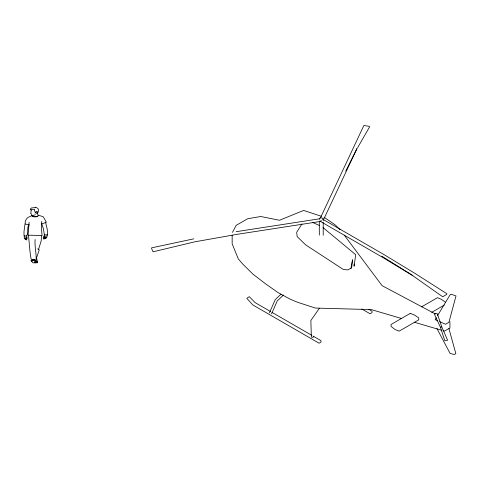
<?xml version="1.0" encoding="UTF-8"?>
<svg xmlns="http://www.w3.org/2000/svg" width="480" height="480" viewBox="0 0 480 480"><rect width="100%" height="100%" fill="white"/><g stroke="black" fill="none" stroke-linecap="round" stroke-linejoin="round"><path stroke-width="0.72" d="M319.308 235.158L319.308 221.412M321.366 221.064L321.366 220.59M323.202 235.284L323.202 222.258M323.202 220.806L323.202 218.64L321.774 217.812L319.83 218.118L319.308 219.24M41.73 221.376L41.424 229.146L42.102 235.47L28.062 235.194L29.13 222.24M354.132 264.006L354.072 266.226L355.71 254.724L323.052 227.604M41.802 223.962L43.308 228.396L44.4 234.876L47.052 234.912L46.98 236.892L45.624 238.446L43.62 238.962L43.482 238.626L45.168 236.7L45.024 235.932L44.316 237.324L43.146 237.552L44.556 234.852M31.344 261.21C31.392 259.23 34.578 258.534 35.526 260.286L35.316 261.594L34.536 262.194L35.58 262.638L35.352 260.418L34.074 259.704L32.202 260.076L31.344 261.21L33.018 262.866L37.254 262.788L37.404 261.648L36.102 261.156M46.752 237.15L45.708 238.35M350.964 268.296L352.524 259.752L351.636 267.942L347.688 269.91L343.374 269.49L305.682 244.902L297.192 236.61L296.766 233.052M35.346 214.716C30.408 216.594 25.242 216.414 25.02 223.926L24 231.588L24 235.812C30.264 237.798 25.914 227.808 28.986 224.928M24.354 235.812L24.192 237.732L25.116 239.208L26.484 239.856M38.562 249.336L41.202 240.858L41.472 235.338M269.442 312.864L275.202 299.67L281.016 294.132M271.584 313.848L277.17 301.038L283.506 295.008M320.424 217.896L363.864 125.49L369.462 126.36L369.444 127.104L357.624 147.738M323.472 219.798L357.054 148.386L345.75 171.084M232.488 232.374L236.166 225.372L247.656 218.742L260.748 216.504L279.474 220.266L303.636 210.444L321.402 216.282M436.29 317.718L435.144 319.614L437.742 320.778M437.43 315.822L449.988 294.972L451.242 294.246L456 295.95L448.92 322.308L445.53 324.264L439.686 321.648M296.544 232.476L302.004 223.878M319.44 308.22L310.86 320.49L311.346 336.804L311.97 337.416L313.746 336.906M36.096 213.09L36.618 213.264L37.074 212.79L37.446 211.596L36.402 211.47L35.202 213.054L35.316 212.022L34.626 211.08L34.44 209.208L31.326 209.88L30.696 213.612L31.446 213.888L32.046 215.646M46.23 237.024L44.994 238.404L43.878 238.866M31.944 215.664C32.868 217.788 40.002 217.092 37.836 214.806L37.56 213.42L36.954 212.916M31.476 261.408L33.672 260.46L35.394 261.36M37.56 213.42L38.604 210.816L38.46 209.538L37.842 208.416L36.684 207.732L35.322 207.138L35.472 207.534L31.35 207.99L30.282 209.214L30.762 209.388L30.42 209.826L31.326 209.88M421.446 306.93L437.484 297.666L441.552 299.424L445.62 302.364M431.736 312.336L444.354 305.052M441.786 326.88L440.424 327.24L435.138 315.804L434.46 314.058L435.138 313.662L437.232 313.476L441.786 326.88L447.588 340.176L446.91 340.566L444.816 340.752L440.424 327.24M35.124 262.794L35.58 262.638M31.398 260.676L31.038 260.76L31.284 259.794C29.622 251.676 29.43 243.408 28.404 235.158M193.782 238.842L151.536 247.866L151.602 248.562L153.102 251.796L194.88 241.806L237.06 234.336L320.628 221.412M236.154 231.69L319.728 218.766M37.722 216.39L34.194 216.552L32.142 215.85M35.682 262.254L37.626 262.254M41.592 223.962L46.362 222.252L43.236 216.756L38.22 215.13M29.118 224.934L25.284 223.998M36.714 261.204L37.23 261.318L36.606 257.616L39.198 250.14L38.988 249.558L37.68 248.874M401.424 318.456L371.268 309.6L315.426 308.058L297.87 302.382L290.31 299.262L278.268 292.728L265.482 283.764L252.942 274.128L242.736 264.048L238.284 258.876L232.158 243.834L232.158 235.176M414.354 322.248L441.636 330.258M443.076 330.684L444.51 331.104L449.934 327.972L449.934 321.72M312.468 222.372L319.356 225.462M435.45 314.022L382.11 285.684L344.238 235.11M35.046 261.786L35.892 262.044C36.984 254.64 34.422 247.062 35.106 239.52M322.596 219.132L384.318 254.772L415.224 273.558L446.862 293.718L446.814 294.396L442.71 296.766L412.728 275.67L381.852 256.896L320.136 221.262M368.784 309.354L372.012 311.22L372.012 312.648L370.098 313.758L361.728 308.922M270.624 311.58L255.126 302.634L249.282 296.652L246.822 298.326L252.792 304.926L319.086 343.206L321.006 342.096L321.006 340.668L313.254 336.192M271.92 312.33L311.964 335.448M381.858 256.188L412.356 275.22M47.052 234.912L47.496 235.188L47.286 229.446L45.636 222.552M324.138 217.248L335.544 225.186L340.014 229.692M26.808 235.86L27.114 238.842L26.64 238.824L26.16 237.03L25.884 238.284L26.574 239.922L24.846 237.96M436.926 328.512L450.078 353.4L454.29 354.51L455.844 353.61L448.92 328.56M320.136 220.554L320.136 221.028M410.28 313.374L391.056 324.474L391.056 326.43L395.124 329.562L399.186 331.128L418.728 319.848L418.728 317.886L414.504 315.042L410.28 313.374"/></g></svg>
